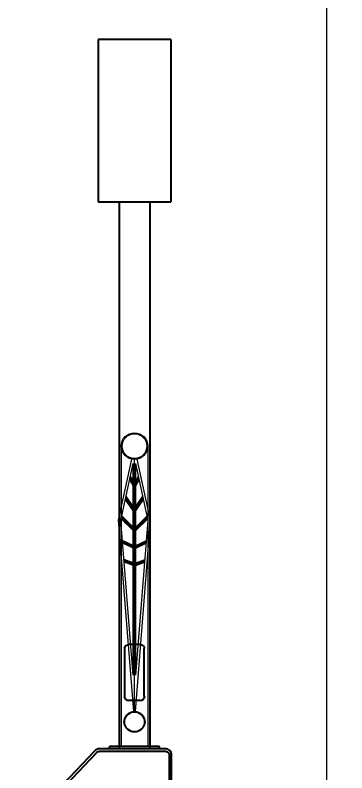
# Model space of a CAD drawing. Extents: x -2611510 to 954358, y -247163 to 181535.
# Drawn here: x 769498 to 770838, y 41482 to 44548 of the extents above; entities that cross this region are included whole.
import ezdxf

# ---------------------------------------------------------------- set-up
doc = ezdxf.new("R2010")
doc.units = 0
doc.linetypes.add('ACAD_ISO08W100', pattern=[36, 24, -3, 6, -3])
doc.layers.get('Defpoints').update_dxf_attribs({"color": 8})
for name, color, linetype in [('.灯具', 3, 'Continuous'), ('Dim', 4, 'Continuous'), ('H路灯', 7, 'Continuous')]:
    doc.layers.add(name, color=color, linetype=linetype)
for name, color, linetype, lineweight in [('文字', 7, 'Continuous', 15), ('标注', 3, 'Continuous', 18), ('钢板粗线', 1, 'Continuous', 25)]:
    doc.layers.add(name, color=color, linetype=linetype, lineweight=lineweight)
doc.layers.add('辅助线', color=7, linetype='Continuous', lineweight=15, plot=False)
doc.styles.get("Standard").update_dxf_attribs({"font": '仿宋_GB2312.TTF', "width": 0.7})
doc.dimstyles.new('250-1', dxfattribs={"dimscale": 250, "dimtxt": 2.5, "dimasz": 2, "dimexe": 1, "dimexo": 1, "dimgap": 0, "dimtad": 0, "dimdec": 0, "dimlfac": 0.1, "dimrnd": 0.1, "dimzin": 12, "dimdsep": 46, "dimtxsty": 'Standard', "dimblk": 'OBLIQUE', "dimcen": -1, "dimclrd": 4, "dimclre": 256, "dimclrt": 4, "dimadec": 4, "dimazin": 0, "dimtp": 2, "dimtm": 3, "dimtfac": 0.5, "dimtdec": 0, "dimtmove": 2, "dimatfit": 3, "dimldrblk": 'OBLIQUE', "dimfxl": 5, "dimfxlon": 1, "dimtvp": 0.7, "dimtolj": 1, "dimtzin": 12, "dimarcsym": 0})

# ---------------------------------------------------------------- blocks, each defined once
blk = doc.blocks.new('人行护栏')
for p, q in [((-54, 1226), (-54, 10)), ((54, 1226), (54, 10)), ((-65, 926), (-11.4, 1173.2)), ((65, 926), (11.4, 1173.2)), ((-54.9, 925.3), (-5, 1155.7)), ((-5, 298.7), (-5, 1155.7)), ((5, 298.7), (5, 1155.7)), ((54.9, 925.3), (5, 1155.7)), ((-5, 1084.7), (-16.2, 1104)), ((5, 1084.7), (16.2, 1104)), ((-5, 1064.7), (-19.3, 1089.5)), ((5, 1064.7), (19.3, 1089.5)), ((-5, 981.9), (-33.8, 1022.9)), ((5, 981.9), (33.8, 1022.9)), ((-5, 964.4), (-36.6, 1009.6)), ((5, 964.4), (36.6, 1009.6)), ((-3.4, 152.4), (-65, 926)), ((-5, 298.7), (-54.9, 925.3)), ((-5, 883.9), (-53.4, 932.3)), ((-5, 898.1), (-50.9, 943.9)), ((3.4, 152.4), (65, 926)), ((5, 898.1), (50.9, 943.9)), ((5, 883.9), (53.4, 932.3)), ((5, 298.7), (54.9, 925.3)), ((-5, 823.8), (-48.4, 844.1)), ((-5, 812.8), (-47.5, 832.6)), ((5, 823.8), (48.4, 844.1)), ((5, 812.8), (47.5, 832.6)), ((-5, 753.1), (-42.3, 766.7)), ((5, 753.1), (42.3, 766.7)), ((-5, 742.5), (-41.4, 755.7)), ((5, 742.5), (41.4, 755.7))]:
    blk.add_line(p, q)
at = {"linetype": 'ACAD_ISO08W100', "ltscale": 0.1}
blk.add_line((0, 152.5), (0, 1172), dxfattribs=at)
for centre, radius in [((0, 1226), 54), ((0, 1226), 50), ((0, 110), 42.5), ((0, 110), 39.5)]:
    blk.add_circle(centre, radius)
at = {"layer": 'Defpoints'}
for p, q in [((0, 1066), (-17.8, 1096.8)), ((0, 1066), (17.8, 1096.8)), ((0, 966), (-35.2, 1016.3)), ((0, 966), (35.2, 1016.3)), ((0, 886), (-52.1, 938.1)), ((0, 886), (52.1, 938.1)), ((0, 816), (-48, 838.4)), ((0, 816), (48, 838.4)), ((0, 746), (-41.8, 761.2)), ((0, 746), (41.8, 761.2))]:
    blk.add_line(p, q, dxfattribs=at)
blk = doc.blocks.new('庭院灯1')
at = {"layer": '.灯具', "color": 3}
for points in [[(146.9, 2870.3), (-146.9, 2870.3)], [(-146.9, 2870.3), (-146.9, 2213.4)], [(146.9, 2870.3), (146.9, 2213.4)], [(-146.9, 2213.4), (146.9, 2213.4)]]:
    blk.add_lwpolyline(points, dxfattribs=at)
at = {"layer": 'H路灯', "color": 3}
for p, q in [((-61.4, 2213.4), (-61.4, 0)), ((61.4, 2213.4), (61.4, 0)), ((-39.7, 211.2), (-39.7, 406.2)), ((21.7, 422.5), (-21.7, 422.5)), ((39.7, 211.2), (39.7, 406.2)), ((21.7, 195), (-21.7, 195)), ((101.1, 9.1), (-101.1, 9.1)), ((-101.1, 0), (-101.1, 9.1)), ((101.1, 0), (-101.1, 0)), ((101.1, 0), (-101.1, 0)), ((101.1, 0), (101.1, 9.1))]:
    blk.add_line(p, q, dxfattribs=at)
at = {"layer": 'H路灯', "color": 3, "extrusion": (0, 0, -1)}
for centre, major_axis, start_param, end_param in [((-21.7, 406.2), (-18.1, 0), 0, 1.570796), ((21.7, 406.2), (-18.1, 0), 1.570796, 3.141593), ((-21.7, 211.2), (18.1, 0), 1.570796, 3.141593), ((21.7, 211.2), (-18.1, 0), 3.141593, 4.712389)]:
    blk.add_ellipse(centre, major_axis=major_axis, ratio=0.9, start_param=start_param, end_param=end_param, dxfattribs=at)
at = {"layer": '辅助线', "color": 3}
for points in [[(-61.3, 9.1), (-61.3, 2213.4)], [(61.3, 9.1), (61.3, 2213.4)]]:
    blk.add_lwpolyline(points, dxfattribs=at)
blk = doc.blocks.new('_Oblique')
at = {"color": 0, "linetype": 'ByBlock', "lineweight": -2}
blk.add_line((-0.5, -0.5), (0.5, 0.5), dxfattribs=at)
blk = doc.blocks.new('*D391')
at = {"layer": 'Defpoints', "color": 0}
for p in [(792389.9, 67267.9), (765092.2, 41480.5), (792389.9, 41480.5)]:
    blk.add_point(p, dxfattribs=at)
at = {"layer": 'Dim', "lineweight": -2}
for p, q in [((766342.2, 67267.9), (764842.2, 67267.9)), ((766342.2, 41480.5), (764842.2, 41480.5))]:
    blk.add_line(p, q, dxfattribs=at)
at = {"layer": 'Dim', "color": 4, "lineweight": -2}
blk.add_line((765092.2, 67267.9), (765092.2, 41480.5), dxfattribs=at)
at = {"layer": 'Dim', "color": 4, "lineweight": -2, "xscale": 500, "yscale": 500, "zscale": 500}
for p, rotation in [((765092.2, 67267.9), 90), ((765092.2, 41480.5), 270)]:
    blk.add_blockref('_Oblique', p, dxfattribs=dict(at, rotation=rotation))
at = {"layer": 'Dim', "color": 4, "insert": (764676, 54374.2), "char_height": 625, "attachment_point": 5, "rotation": 90}
blk.add_mtext('\\A1;2579', dxfattribs=at)

msp = doc.modelspace()

# ---------------------------------------------------------------- linework, layer by layer
at = {"layer": '文字'}
msp.add_line((770757.4, 41424.1), (770757.4, 48847.8), dxfattribs=at)
at = {"layer": '钢板粗线', "elevation": 0}
for points in [[(770130.1, 41376.7), (770130.1, 41554.2, 0.414214), (770105.1, 41579.2), (769838.3, 41579.2, 0.205732), (769820.2, 41571.4), (769640.1, 41381.6)], [(769653.8, 41381.4), (769827.5, 41564.5, -0.205732), (769838.3, 41569.2), (770105.1, 41569.2, -0.414214), (770120.1, 41554.2), (770120.1, 41376.8)]]:
    msp.add_lwpolyline(points, format="xyb", dxfattribs=at)

# ---------------------------------------------------------------- block references
at = {"layer": '.灯具'}
msp.add_blockref('庭院灯1', (769980.1, 41579.2), dxfattribs=at)
at = {"layer": '标注'}
msp.add_blockref('人行护栏', (769980.1, 41578.3), dxfattribs=at)

# ---------------------------------------------------------------- dimensions: what is measured, and where the dimension line sits
at = {"layer": 'Dim'}
dim = msp.add_linear_dim(base=(765092.2, 41480.5), p1=(792389.9, 67267.9), p2=(792389.9, 41480.5), angle=90, dimstyle='250-1', override={"dimblk": 'Oblique'}, dxfattribs=at)
dim.commit()
dim.dimension.update_dxf_attribs({"geometry": '*D391', "text_midpoint": (764676, 54374.2)})

doc.saveas('drawing.dxf')
